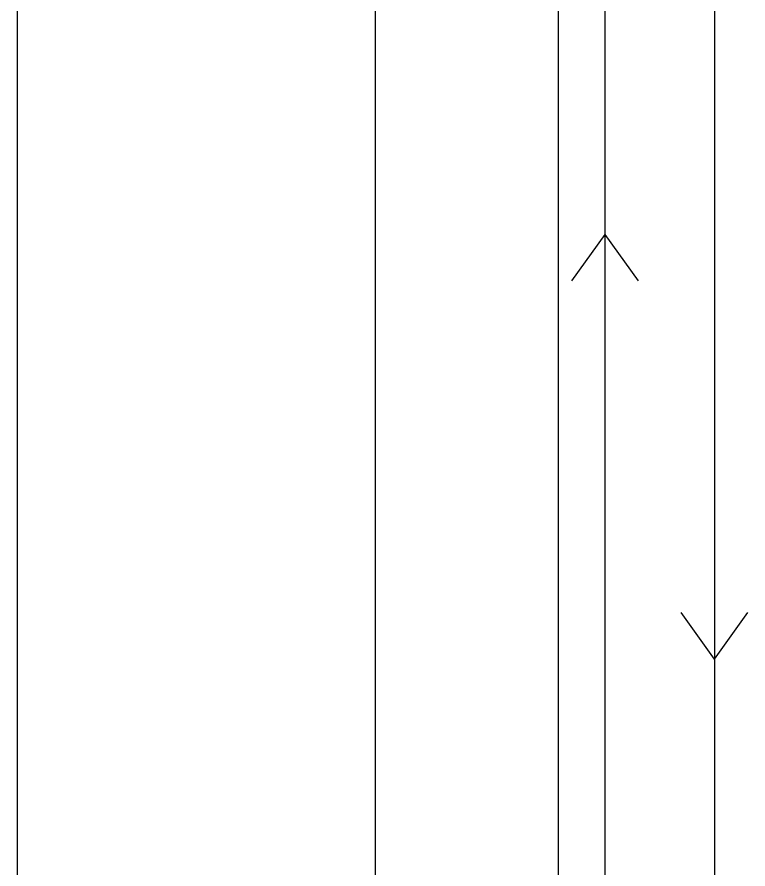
# Model space of a CAD drawing. Header units: millimetres. Extents: x 8553 to 64453, y 11523 to 72084.
# Drawn here: x 56975 to 58971, y 19369 to 21697 of the extents above; entities that cross this region are included whole.
import ezdxf

# ---------------------------------------------------------------- set-up
doc = ezdxf.new("R2010")
doc.units = ezdxf.units.MM
for name, color, linetype in [('tube_Ele', 50, 'Continuous'), ('wall', 250, 'Continuous'), ('water_box', 240, 'Continuous')]:
    doc.layers.add(name, color=color, linetype=linetype)

msp = doc.modelspace()

# ---------------------------------------------------------------- linework, layer by layer
at = {"layer": 'tube_Ele'}
msp.add_line((56974.653, 29042.328), (56974.653, 18142.581), dxfattribs=at)
at = {"layer": 'wall'}
for p, q in [((58453.433, 11522.963), (58453.433, 43612.012)), ((57953.433, 11522.963), (57953.433, 43122.963))]:
    msp.add_line(p, q, dxfattribs=at)
at = {"layer": 'water_box', "color": 4}
for p, q in [((58880, 27872.963), (58880, 17280.712)), ((58880, 19942.963), (58788.905, 20069.621)), ((58880, 19942.963), (58971.095, 20069.621))]:
    msp.add_line(p, q, dxfattribs=at)
at = {"layer": 'water_box', "color": 240}
msp.add_line((58580, 27352.963), (58580, 17960.712), dxfattribs=at)
at = {"layer": 'water_box'}
for q in [(58488.905, 20976.304), (58671.095, 20976.304)]:
    msp.add_line((58580, 21102.963), q, dxfattribs=at)

doc.saveas('drawing.dxf')
